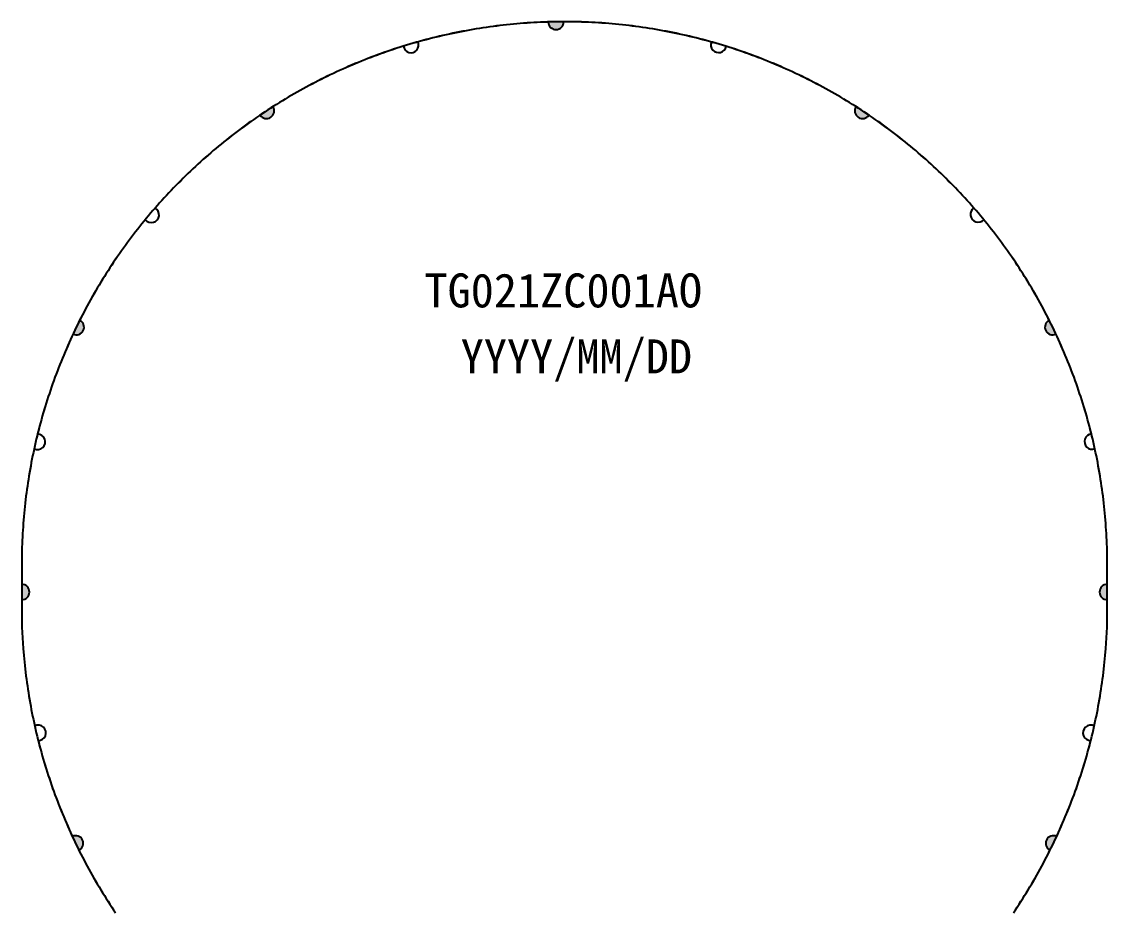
# Model space of a CAD drawing. Header units: millimetres. Extents: x 3800 to 4180, y 866 to 1126.
# Drawn here: x 4026 to 4082.2, y 1004.3 to 1050.4 of the extents above; entities that cross this region are included whole.
import ezdxf

# ---------------------------------------------------------------- set-up
doc = ezdxf.new("R2010")
doc.units = ezdxf.units.MM
doc.layers.add('', color=7, linetype='Continuous')
doc.styles.add('宋体', font='')
doc.styles.get('宋体').set_extended_font_data('SimSun')

msp = doc.modelspace()

# ---------------------------------------------------------------- hatches: boundary and pattern name
at = {"layer": ''}
for points in [[(4054.0775, 1050.4311), (4053.9422, 1050.4306), (4053.7658, 1050.429), (4053.5893, 1050.4262), (4053.4128, 1050.4223), (4053.2776, 1050.4185, 0.9930018)], [(4039.0326, 1046.0361), (4038.9186, 1045.9633), (4038.7705, 1045.8673), (4038.623, 1045.7704), (4038.4761, 1045.6726), (4038.364, 1045.5969, 0.9930016)], [(4069.8735, 1045.5969), (4069.7614, 1045.6726), (4069.6145, 1045.7704), (4069.467, 1045.8673), (4069.3188, 1045.9633), (4069.2049, 1046.0361, 0.9930016)], [(4029.0319, 1034.9782), (4029.0107, 1034.9363), (4028.9321, 1034.7783), (4028.8544, 1034.6198), (4028.7778, 1034.4608), (4028.7021, 1034.3013), (4028.6823, 1034.2587, 0.9926409)], [(4079.5552, 1034.2587), (4079.5353, 1034.3013), (4079.4597, 1034.4608), (4079.383, 1034.6198), (4079.3054, 1034.7783), (4079.2267, 1034.9363), (4079.2055, 1034.9782, 0.9926409)], [(4026.0287, 1021.3067), (4026.0287, 1020.5067, 1)], [(4082.2087, 1021.3067, 1), (4082.2087, 1020.5067)], [(4028.6449, 1008.2536), (4028.7021, 1008.131), (4028.7778, 1007.9716), (4028.8544, 1007.8126), (4028.9321, 1007.6541), (4028.9924, 1007.533, 0.9930159)], [(4079.383, 1007.8126), (4079.4597, 1007.9716), (4079.5353, 1008.131), (4079.5925, 1008.2536, 0.9930159), (4079.2451, 1007.533), (4079.3054, 1007.6541)]]:
    msp.add_hatch(color=4, dxfattribs=at).paths.add_polyline_path(points)

# ---------------------------------------------------------------- linework, layer by layer
at = {"layer": '', "color": 4, "linetype": 'Continuous'}
msp.add_lwpolyline([(4077.3514, 1004.3056), (4077.4502, 1004.4519), (4077.548, 1004.5988), (4077.6449, 1004.7463), (4077.7409, 1004.8944), (4077.8359, 1005.0431), (4077.93, 1005.1924), (4078.0232, 1005.3423), (4078.1154, 1005.4928), (4078.2067, 1005.6439), (4078.297, 1005.7955), (4078.3863, 1005.9477), (4078.4748, 1006.1005), (4078.5622, 1006.2538), (4078.6487, 1006.4076), (4078.7342, 1006.562), (4078.8187, 1006.717), (4078.9023, 1006.8724), (4078.9849, 1007.0284), (4079.0665, 1007.1849), (4079.1471, 1007.3419), (4079.2267, 1007.4994), (4079.3054, 1007.6574), (4079.383, 1007.8159), (4079.4597, 1007.9749), (4079.5353, 1008.1344), (4079.61, 1008.2943), (4079.6836, 1008.4547), (4079.7562, 1008.6155), (4079.8279, 1008.7769), (4079.8985, 1008.9386), (4079.9681, 1009.1008), (4080.0366, 1009.2634), (4080.1042, 1009.4265), (4080.1707, 1009.59), (4080.2362, 1009.7539), (4080.3006, 1009.9182), (4080.364, 1010.0829), (4080.4264, 1010.248), (4080.4878, 1010.4135), (4080.5481, 1010.5793), (4080.6073, 1010.7456), (4080.6656, 1010.9122), (4080.7227, 1011.0792), (4080.7789, 1011.2465), (4080.8339, 1011.4142), (4080.8879, 1011.5822), (4080.9409, 1011.7506), (4080.9928, 1011.9193), (4081.0436, 1012.0883), (4081.0934, 1012.2576), (4081.1421, 1012.4273), (4081.1897, 1012.5972), (4081.2363, 1012.7675), (4081.2818, 1012.938), (4081.3262, 1013.1088), (4081.3696, 1013.2799), (4081.4119, 1013.4512), (4081.4531, 1013.6229), (4081.4932, 1013.7947), (4081.5322, 1013.9669), (4081.5702, 1014.1392), (4081.6071, 1014.3118), (4081.6429, 1014.4846), (4081.6776, 1014.6577), (4081.7112, 1014.831), (4081.7437, 1015.0044), (4081.7752, 1015.1781), (4081.8055, 1015.352), (4081.8348, 1015.526), (4081.8629, 1015.7003), (4081.89, 1015.8747), (4081.9159, 1016.0492), (4081.9408, 1016.224), (4081.9646, 1016.3989), (4081.9872, 1016.5739), (4082.0088, 1016.7491), (4082.0293, 1016.9244), (4082.0486, 1017.0998), (4082.0669, 1017.2753), (4082.0841, 1017.451), (4082.1001, 1017.6268), (4082.1151, 1017.8026), (4082.1289, 1017.9786), (4082.2087, 1019.0824), (4082.2087, 1022.7377), (4082.1949, 1023.2268), (4082.1888, 1023.4032), (4082.1816, 1023.5796), (4082.1733, 1023.7559), (4082.1638, 1023.9321), (4082.1533, 1024.1083), (4082.1417, 1024.2844), (4082.1289, 1024.4604), (4082.1151, 1024.6364), (4082.1001, 1024.8122), (4082.0841, 1024.988), (4082.0669, 1025.1637), (4082.0486, 1025.3392), (4082.0293, 1025.5146), (4082.0088, 1025.6899), (4081.9872, 1025.8651), (4081.9646, 1026.0401), (4081.9408, 1026.215), (4081.9159, 1026.3898), (4081.89, 1026.5643), (4081.8629, 1026.7387), (4081.8348, 1026.913), (4081.8055, 1027.087), (4081.7752, 1027.2609), (4081.7437, 1027.4346), (4081.7112, 1027.608), (4081.6776, 1027.7813), (4081.6429, 1027.9544), (4081.6071, 1028.1272), (4081.5702, 1028.2998), (4081.5322, 1028.4721), (4081.4932, 1028.6443), (4081.4531, 1028.8161), (4081.4119, 1028.9878), (4081.3696, 1029.1591), (4081.3262, 1029.3302), (4081.2818, 1029.501), (4081.2363, 1029.6715), (4081.1897, 1029.8418), (4081.1421, 1030.0117), (4081.0934, 1030.1814), (4081.0436, 1030.3507), (4080.9928, 1030.5197), (4080.9409, 1030.6884), (4080.8879, 1030.8568), (4080.8339, 1031.0248), (4080.7789, 1031.1925), (4080.7227, 1031.3598), (4080.6656, 1031.5268), (4080.6073, 1031.6934), (4080.5481, 1031.8597), (4080.4878, 1032.0255), (4080.4264, 1032.191), (4080.364, 1032.3561), (4080.3006, 1032.5208), (4080.2362, 1032.6851), (4080.1707, 1032.849), (4080.1042, 1033.0125), (4080.0366, 1033.1756), (4079.9681, 1033.3382), (4079.8985, 1033.5004), (4079.8279, 1033.6621), (4079.7562, 1033.8235), (4079.6836, 1033.9843), (4079.61, 1034.1447), (4079.5353, 1034.3046), (4079.4597, 1034.4641), (4079.383, 1034.6231), (4079.3054, 1034.7816), (4079.2267, 1034.9396), (4079.1471, 1035.0971), (4079.0665, 1035.2541), (4078.9849, 1035.4106), (4078.9023, 1035.5666), (4078.8187, 1035.722), (4078.7342, 1035.877), (4078.6487, 1036.0314), (4078.5622, 1036.1852), (4078.4748, 1036.3385), (4078.3863, 1036.4913), (4078.297, 1036.6435), (4078.2067, 1036.7951), (4078.1154, 1036.9462), (4078.0232, 1037.0967), (4077.93, 1037.2466), (4077.8359, 1037.3959), (4077.7409, 1037.5446), (4077.6449, 1037.6927), (4077.548, 1037.8402), (4077.4502, 1037.9871), (4077.3514, 1038.1334), (4077.2518, 1038.2791), (4077.1512, 1038.4241), (4077.0497, 1038.5685), (4076.9473, 1038.7123), (4076.844, 1038.8554), (4076.7398, 1038.9979), (4076.6348, 1039.1397), (4076.5288, 1039.2808), (4076.4219, 1039.4213), (4076.3142, 1039.5611), (4076.2056, 1039.7002), (4076.0961, 1039.8386), (4075.9858, 1039.9764), (4075.8745, 1040.1134), (4075.7625, 1040.2497), (4075.6495, 1040.3854), (4075.5357, 1040.5203), (4075.4211, 1040.6545), (4075.3057, 1040.788), (4075.1894, 1040.9207), (4075.0722, 1041.0528), (4074.9543, 1041.1841), (4074.8355, 1041.3146), (4074.7159, 1041.4444), (4074.5955, 1041.5734), (4074.4742, 1041.7017), (4074.3522, 1041.8292), (4074.2294, 1041.956), (4074.1058, 1042.0819), (4073.9814, 1042.2071), (4073.8562, 1042.3315), (4073.7302, 1042.4552), (4073.6035, 1042.578), (4073.4759, 1042.7), (4073.3477, 1042.8212), (4073.2186, 1042.9416), (4073.0888, 1043.0612), (4072.9583, 1043.18), (4072.827, 1043.298), (4072.695, 1043.4151), (4072.5622, 1043.5314), (4072.4287, 1043.6469), (4072.2945, 1043.7615), (4072.1596, 1043.8753), (4072.024, 1043.9882), (4071.8876, 1044.1003), (4071.7506, 1044.2115), (4071.6128, 1044.3219), (4071.4744, 1044.4313), (4071.3353, 1044.54), (4071.1955, 1044.6477), (4071.055, 1044.7545), (4070.9139, 1044.8605), (4070.7721, 1044.9656), (4070.6296, 1045.0698), (4070.4865, 1045.1731), (4070.3428, 1045.2755), (4070.1984, 1045.377), (4070.0533, 1045.4775), (4069.9077, 1045.5772), (4069.7614, 1045.6759), (4069.6145, 1045.7738), (4069.467, 1045.8707), (4069.3188, 1045.9666), (4069.1701, 1046.0617), (4069.0208, 1046.1558), (4068.8709, 1046.2489), (4068.7204, 1046.3412), (4068.5693, 1046.4324), (4068.4177, 1046.5227), (4068.2655, 1046.6121), (4068.1128, 1046.7005), (4067.9594, 1046.788), (4067.8056, 1046.8744), (4067.6512, 1046.96), (4067.4963, 1047.0445), (4067.3408, 1047.1281), (4067.1848, 1047.2106), (4067.0283, 1047.2923), (4066.8713, 1047.3729), (4066.7138, 1047.4525), (4066.5558, 1047.5311), (4066.3973, 1047.6088), (4066.2383, 1047.6854), (4066.0789, 1047.7611), (4065.919, 1047.8357), (4065.7585, 1047.9094), (4065.5977, 1047.982), (4065.4364, 1048.0536), (4065.2746, 1048.1242), (4065.1124, 1048.1938), (4064.9498, 1048.2624), (4064.7867, 1048.3299), (4064.6233, 1048.3964), (4064.4594, 1048.4619), (4064.295, 1048.5264), (4064.1303, 1048.5898), (4063.9652, 1048.6522), (4063.7998, 1048.7135), (4063.6339, 1048.7738), (4063.4676, 1048.8331), (4063.301, 1048.8913), (4063.134, 1048.9485), (4062.9667, 1049.0046), (4062.799, 1049.0597), (4062.631, 1049.1137), (4062.4626, 1049.1667), (4062.2939, 1049.2185), (4062.1249, 1049.2694), (4061.9556, 1049.3192), (4061.786, 1049.3679), (4061.616, 1049.4155), (4061.4458, 1049.4621), (4061.2752, 1049.5076), (4061.1044, 1049.552), (4060.9334, 1049.5954), (4060.762, 1049.6376), (4060.5904, 1049.6788), (4060.4185, 1049.719), (4060.2464, 1049.758), (4060.074, 1049.796), (4059.9014, 1049.8328), (4059.7286, 1049.8686), (4059.5555, 1049.9033), (4059.3823, 1049.937), (4059.2088, 1049.9695), (4059.0351, 1050.0009), (4058.8613, 1050.0313), (4058.6872, 1050.0605), (4058.513, 1050.0887), (4058.3386, 1050.1157), (4058.164, 1050.1417), (4057.9893, 1050.1666), (4057.8144, 1050.1903), (4057.6393, 1050.213), (4057.4642, 1050.2346), (4057.2889, 1050.255), (4057.1135, 1050.2744), (4056.9379, 1050.2927), (4056.7622, 1050.3098), (4056.5865, 1050.3259), (4056.4106, 1050.3409), (4056.2347, 1050.3547), (4056.0586, 1050.3674), (4055.8825, 1050.3791), (4055.7063, 1050.3896), (4055.5301, 1050.399), (4055.3538, 1050.4073), (4055.1775, 1050.4145), (4055.0011, 1050.4206), (4054.8247, 1050.4256), (4054.6482, 1050.4295), (4054.4717, 1050.4323), (4054.2952, 1050.4339), (4054.1187, 1050.4345), (4053.9422, 1050.4339), (4053.7658, 1050.4323), (4053.5893, 1050.4295), (4053.4128, 1050.4256), (4053.2364, 1050.4206), (4053.06, 1050.4145), (4052.8837, 1050.4073), (4052.7074, 1050.399), (4052.5311, 1050.3896), (4052.3549, 1050.3791), (4052.1788, 1050.3674), (4052.0028, 1050.3547), (4051.8269, 1050.3409), (4051.651, 1050.3259), (4051.4752, 1050.3098), (4051.2996, 1050.2927), (4051.124, 1050.2744), (4050.9486, 1050.255), (4050.7733, 1050.2346), (4050.5981, 1050.213), (4050.4231, 1050.1903), (4050.2482, 1050.1666), (4050.0735, 1050.1417), (4049.8989, 1050.1157), (4049.7245, 1050.0887), (4049.5503, 1050.0605), (4049.3762, 1050.0313), (4049.2023, 1050.0009), (4049.0287, 1049.9695), (4048.8552, 1049.937), (4048.6819, 1049.9033), (4048.5089, 1049.8686), (4048.3361, 1049.8328), (4048.1635, 1049.796), (4047.9911, 1049.758), (4047.819, 1049.719), (4047.6471, 1049.6788), (4047.4755, 1049.6376), (4047.3041, 1049.5954), (4047.133, 1049.552), (4046.9622, 1049.5076), (4046.7917, 1049.4621), (4046.6215, 1049.4155), (4046.4515, 1049.3679), (4046.2819, 1049.3192), (4046.1125, 1049.2694), (4045.9435, 1049.2185), (4045.7748, 1049.1667), (4045.6065, 1049.1137), (4045.4384, 1049.0597), (4045.2708, 1049.0046), (4045.1034, 1048.9485), (4044.9365, 1048.8913), (4044.7698, 1048.8331), (4044.6036, 1048.7738), (4044.4377, 1048.7135), (4044.2722, 1048.6522), (4044.1071, 1048.5898), (4043.9424, 1048.5264), (4043.7781, 1048.4619), (4043.6142, 1048.3964), (4043.4507, 1048.3299), (4043.2877, 1048.2624), (4043.125, 1048.1938), (4042.9629, 1048.1242), (4042.8011, 1048.0536), (4042.6398, 1047.982), (4042.4789, 1047.9094), (4042.3185, 1047.8357), (4042.1586, 1047.7611), (4041.9991, 1047.6854), (4041.8402, 1047.6088), (4041.6817, 1047.5311), (4041.5237, 1047.4525), (4041.3661, 1047.3729), (4041.2091, 1047.2923), (4041.0526, 1047.2106), (4040.8967, 1047.1281), (4040.7412, 1047.0445), (4040.5863, 1046.96), (4040.4319, 1046.8744), (4040.278, 1046.788), (4040.1247, 1046.7005), (4039.972, 1046.6121), (4039.8198, 1046.5227), (4039.6681, 1046.4324), (4039.5171, 1046.3412), (4039.3666, 1046.2489), (4039.2167, 1046.1558), (4039.0674, 1046.0617), (4038.9186, 1045.9666), (4038.7705, 1045.8707), (4038.623, 1045.7738), (4038.4761, 1045.6759), (4038.3298, 1045.5772), (4038.1842, 1045.4775), (4038.0391, 1045.377), (4037.8947, 1045.2755), (4037.751, 1045.1731), (4037.6078, 1045.0698), (4037.4654, 1044.9656), (4037.3236, 1044.8605), (4037.1824, 1044.7545), (4037.042, 1044.6477), (4036.9022, 1044.54), (4036.7631, 1044.4313), (4036.6246, 1044.3219), (4036.4869, 1044.2115), (4036.3498, 1044.1003), (4036.2135, 1043.9882), (4036.0779, 1043.8753), (4035.9429, 1043.7615), (4035.8087, 1043.6469), (4035.6752, 1043.5314), (4035.5425, 1043.4151), (4035.4105, 1043.298), (4035.2792, 1043.18), (4035.1486, 1043.0612), (4035.0188, 1042.9416), (4034.8898, 1042.8212), (4034.7615, 1042.7), (4034.634, 1042.578), (4034.5073, 1042.4552), (4034.3813, 1042.3315), (4034.2561, 1042.2071), (4034.1317, 1042.0819), (4034.0081, 1041.956), (4033.8853, 1041.8292), (4033.7632, 1041.7017), (4033.642, 1041.5734), (4033.5216, 1041.4444), (4033.402, 1041.3146), (4033.2832, 1041.1841), (4033.1652, 1041.0528), (4033.0481, 1040.9207), (4032.9318, 1040.788), (4032.8164, 1040.6545), (4032.7017, 1040.5203), (4032.5879, 1040.3854), (4032.475, 1040.2497), (4032.3629, 1040.1134), (4032.2517, 1039.9764), (4032.1414, 1039.8386), (4032.0319, 1039.7002), (4031.9233, 1039.5611), (4031.8156, 1039.4213), (4031.7087, 1039.2808), (4031.6027, 1039.1397), (4031.4976, 1038.9979), (4031.3934, 1038.8554), (4031.2902, 1038.7123), (4031.1878, 1038.5685), (4031.0863, 1038.4241), (4030.9857, 1038.2791), (4030.886, 1038.1334), (4030.7873, 1037.9871), (4030.6895, 1037.8402), (4030.5926, 1037.6927), (4030.4966, 1037.5446), (4030.4016, 1037.3959), (4030.3075, 1037.2466), (4030.2143, 1037.0967), (4030.1221, 1036.9462), (4030.0308, 1036.7951), (4029.9405, 1036.6435), (4029.8511, 1036.4913), (4029.7627, 1036.3385), (4029.6753, 1036.1852), (4029.5888, 1036.0314), (4029.5033, 1035.877), (4029.4187, 1035.722), (4029.3352, 1035.5666), (4029.2526, 1035.4106), (4029.171, 1035.2541), (4029.0904, 1035.0971), (4029.0107, 1034.9396), (4028.9321, 1034.7816), (4028.8544, 1034.6231), (4028.7778, 1034.4641), (4028.7021, 1034.3046), (4028.6275, 1034.1447), (4028.5539, 1033.9843), (4028.4812, 1033.8235), (4028.4096, 1033.6621), (4028.339, 1033.5004), (4028.2694, 1033.3382), (4028.2009, 1033.1756), (4028.1333, 1033.0125), (4028.0668, 1032.849), (4028.0013, 1032.6851), (4027.9369, 1032.5208), (4027.8734, 1032.3561), (4027.8111, 1032.191), (4027.7497, 1032.0255), (4027.6894, 1031.8597), (4027.6301, 1031.6934), (4027.5719, 1031.5268), (4027.5147, 1031.3598), (4027.4586, 1031.1925), (4027.4036, 1031.0248), (4027.3496, 1030.8568), (4027.2966, 1030.6884), (4027.2447, 1030.5197), (4027.1939, 1030.3507), (4027.1441, 1030.1814), (4027.0954, 1030.0117), (4027.0477, 1029.8418), (4027.0012, 1029.6715), (4026.9557, 1029.501), (4026.9112, 1029.3302), (4026.8679, 1029.1591), (4026.8256, 1028.9878), (4026.7844, 1028.8161), (4026.7443, 1028.6443), (4026.7052, 1028.4721), (4026.6673, 1028.2998), (4026.6304, 1028.1272), (4026.5946, 1027.9544), (4026.5599, 1027.7813), (4026.5263, 1027.608), (4026.4938, 1027.4346), (4026.4623, 1027.2609), (4026.432, 1027.087), (4026.4027, 1026.913), (4026.3746, 1026.7387), (4026.3475, 1026.5643), (4026.3215, 1026.3898), (4026.2967, 1026.215), (4026.2729, 1026.0401), (4026.2502, 1025.8651), (4026.2287, 1025.6899), (4026.2082, 1025.5146), (4026.1888, 1025.3392), (4026.1706, 1025.1637), (4026.1534, 1024.988), (4026.1373, 1024.8122), (4026.1224, 1024.6364), (4026.1085, 1024.4604), (4026.0958, 1024.2844), (4026.0842, 1024.1083), (4026.0736, 1023.9321), (4026.0642, 1023.7559), (4026.0559, 1023.5796), (4026.0487, 1023.4032), (4026.0426, 1023.2268), (4026.0287, 1022.7377), (4026.0287, 1019.0824), (4026.1085, 1017.9786), (4026.1224, 1017.8026), (4026.1373, 1017.6268), (4026.1534, 1017.451), (4026.1706, 1017.2753), (4026.1888, 1017.0998), (4026.2082, 1016.9244), (4026.2287, 1016.7491), (4026.2502, 1016.5739), (4026.2729, 1016.3989), (4026.2967, 1016.224), (4026.3215, 1016.0492), (4026.3475, 1015.8747), (4026.3746, 1015.7003), (4026.4027, 1015.526), (4026.432, 1015.352), (4026.4623, 1015.1781), (4026.4938, 1015.0044), (4026.5263, 1014.831), (4026.5599, 1014.6577), (4026.5946, 1014.4846), (4026.6304, 1014.3118), (4026.6673, 1014.1392), (4026.7052, 1013.9669), (4026.7443, 1013.7947), (4026.7844, 1013.6229), (4026.8256, 1013.4512), (4026.8679, 1013.2799), (4026.9112, 1013.1088), (4026.9557, 1012.938), (4027.0012, 1012.7675), (4027.0477, 1012.5972), (4027.0954, 1012.4273), (4027.1441, 1012.2576), (4027.1939, 1012.0883), (4027.2447, 1011.9193), (4027.2966, 1011.7506), (4027.3496, 1011.5822), (4027.4036, 1011.4142), (4027.4586, 1011.2465), (4027.5147, 1011.0792), (4027.5719, 1010.9122), (4027.6301, 1010.7456), (4027.6894, 1010.5793), (4027.7497, 1010.4135), (4027.8111, 1010.248), (4027.8734, 1010.0829), (4027.9369, 1009.9182), (4028.0013, 1009.7539), (4028.0668, 1009.59), (4028.1333, 1009.4265), (4028.2009, 1009.2634), (4028.2694, 1009.1008), (4028.339, 1008.9386), (4028.4096, 1008.7769), (4028.4812, 1008.6155), (4028.5539, 1008.4547), (4028.6275, 1008.2943), (4028.7021, 1008.1344), (4028.7778, 1007.9749), (4028.8544, 1007.8159), (4028.9321, 1007.6574), (4029.0107, 1007.4994), (4029.0904, 1007.3419), (4029.171, 1007.1849), (4029.2526, 1007.0284), (4029.3352, 1006.8724), (4029.4187, 1006.717), (4029.5033, 1006.562), (4029.5888, 1006.4076), (4029.6753, 1006.2538), (4029.7627, 1006.1005), (4029.8511, 1005.9477), (4029.9405, 1005.7955), (4030.0308, 1005.6439), (4030.1221, 1005.4928), (4030.2143, 1005.3423), (4030.3075, 1005.1924), (4030.4016, 1005.0431), (4030.4966, 1004.8944), (4030.5926, 1004.7463), (4030.6895, 1004.5988), (4030.7873, 1004.4519), (4030.886, 1004.3056)], dxfattribs=at)
at = {"layer": '', "color": 4}
msp.add_lwpolyline([(4077.3514, 1004.3023), (4077.4502, 1004.4485), (4077.548, 1004.5954), (4077.6449, 1004.743), (4077.7409, 1004.8911), (4077.8359, 1005.0398), (4077.93, 1005.1891), (4078.0232, 1005.339), (4078.1154, 1005.4895), (4078.2067, 1005.6406), (4078.297, 1005.7922), (4078.3863, 1005.9444), (4078.4748, 1006.0972), (4078.5622, 1006.2505), (4078.6487, 1006.4043), (4078.7342, 1006.5587), (4078.8187, 1006.7136), (4078.9023, 1006.8691), (4078.9849, 1007.0251), (4079.0665, 1007.1816), (4079.1471, 1007.3386), (4079.2267, 1007.4961), (4079.3054, 1007.6541), (4079.383, 1007.8126), (4079.4597, 1007.9716), (4079.5353, 1008.131), (4079.61, 1008.291), (4079.6836, 1008.4514), (4079.7562, 1008.6122), (4079.8279, 1008.7735), (4079.8985, 1008.9353), (4079.9681, 1009.0975), (4080.0366, 1009.2601), (4080.1042, 1009.4232), (4080.1707, 1009.5867), (4080.2362, 1009.7506), (4080.3006, 1009.9149), (4080.364, 1010.0796), (4080.4264, 1010.2447), (4080.4878, 1010.4102), (4080.5481, 1010.576), (4080.6073, 1010.7423), (4080.6656, 1010.9089), (4080.7227, 1011.0759), (4080.7789, 1011.2432), (4080.8339, 1011.4109), (4080.8879, 1011.5789), (4080.9409, 1011.7473), (4080.9928, 1011.916), (4081.0436, 1012.085), (4081.0934, 1012.2543), (4081.1421, 1012.424), (4081.1897, 1012.5939), (4081.2363, 1012.7641), (4081.2818, 1012.9347), (4081.3262, 1013.1055), (4081.3696, 1013.2766), (4081.4119, 1013.4479), (4081.4531, 1013.6195), (4081.4932, 1013.7914), (4081.5322, 1013.9635), (4081.5702, 1014.1359), (4081.6071, 1014.3085), (4081.6429, 1014.4813), (4081.6776, 1014.6544), (4081.7112, 1014.8276), (4081.7437, 1015.0011), (4081.7752, 1015.1748), (4081.8055, 1015.3486), (4081.8348, 1015.5227), (4081.8629, 1015.6969), (4081.89, 1015.8713), (4081.9159, 1016.0459), (4081.9408, 1016.2206), (4081.9646, 1016.3955), (4081.9872, 1016.5706), (4082.0088, 1016.7457), (4082.0293, 1016.921), (4082.0486, 1017.0965), (4082.0669, 1017.272), (4082.0841, 1017.4477), (4082.1001, 1017.6234), (4082.1151, 1017.7993), (4082.1289, 1017.9753), (4082.2087, 1019.0791), (4082.2087, 1022.7344), (4082.1949, 1023.2235), (4082.1888, 1023.3999), (4082.1816, 1023.5762), (4082.1733, 1023.7525), (4082.1638, 1023.9288), (4082.1533, 1024.105), (4082.1417, 1024.2811), (4082.1289, 1024.4571), (4082.1151, 1024.6331), (4082.1001, 1024.8089), (4082.0841, 1024.9847), (4082.0669, 1025.1603), (4082.0486, 1025.3359), (4082.0293, 1025.5113), (4082.0088, 1025.6866), (4081.9872, 1025.8618), (4081.9646, 1026.0368), (4081.9408, 1026.2117), (4081.9159, 1026.3864), (4081.89, 1026.561), (4081.8629, 1026.7354), (4081.8348, 1026.9097), (4081.8055, 1027.0837), (4081.7752, 1027.2576), (4081.7437, 1027.4312), (4081.7112, 1027.6047), (4081.6776, 1027.778), (4081.6429, 1027.951), (4081.6071, 1028.1239), (4081.5702, 1028.2965), (4081.5322, 1028.4688), (4081.4932, 1028.6409), (4081.4531, 1028.8128), (4081.4119, 1028.9844), (4081.3696, 1029.1558), (4081.3262, 1029.3269), (4081.2818, 1029.4977), (4081.2363, 1029.6682), (4081.1897, 1029.8385), (4081.1421, 1030.0084), (4081.0934, 1030.178), (4081.0436, 1030.3474), (4080.9928, 1030.5164), (4080.9409, 1030.6851), (4080.8879, 1030.8534), (4080.8339, 1031.0215), (4080.7789, 1031.1891), (4080.7227, 1031.3565), (4080.6656, 1031.5235), (4080.6073, 1031.6901), (4080.5481, 1031.8563), (4080.4878, 1032.0222), (4080.4264, 1032.1877), (4080.364, 1032.3528), (4080.3006, 1032.5175), (4080.2362, 1032.6818), (4080.1707, 1032.8457), (4080.1042, 1033.0092), (4080.0366, 1033.1722), (4079.9681, 1033.3349), (4079.8985, 1033.4971), (4079.8279, 1033.6588), (4079.7562, 1033.8201), (4079.6836, 1033.981), (4079.61, 1034.1414), (4079.5353, 1034.3013), (4079.4597, 1034.4608), (4079.383, 1034.6198), (4079.3054, 1034.7783), (4079.2267, 1034.9363), (4079.1471, 1035.0938), (4079.0665, 1035.2508), (4078.9849, 1035.4073), (4078.9023, 1035.5633), (4078.8187, 1035.7187), (4078.7342, 1035.8736), (4078.6487, 1036.028), (4078.5622, 1036.1819), (4078.4748, 1036.3352), (4078.3863, 1036.488), (4078.297, 1036.6402), (4078.2067, 1036.7918), (4078.1154, 1036.9429), (4078.0232, 1037.0933), (4077.93, 1037.2432), (4077.8359, 1037.3926), (4077.7409, 1037.5413), (4077.6449, 1037.6894), (4077.548, 1037.8369), (4077.4502, 1037.9838), (4077.3514, 1038.1301), (4077.2518, 1038.2758), (4077.1512, 1038.4208), (4077.0497, 1038.5652), (4076.9473, 1038.709), (4076.844, 1038.8521), (4076.7398, 1038.9945), (4076.6348, 1039.1363), (4076.5288, 1039.2775), (4076.4219, 1039.4179), (4076.3142, 1039.5577), (4076.2056, 1039.6969), (4076.0961, 1039.8353), (4075.9858, 1039.973), (4075.8745, 1040.1101), (4075.7625, 1040.2464), (4075.6495, 1040.3821), (4075.5357, 1040.517), (4075.4211, 1040.6512), (4075.3057, 1040.7847), (4075.1894, 1040.9174), (4075.0722, 1041.0494), (4074.9543, 1041.1807), (4074.8355, 1041.3113), (4074.7159, 1041.4411), (4074.5955, 1041.5701), (4074.4742, 1041.6984), (4074.3522, 1041.8259), (4074.2294, 1041.9526), (4074.1058, 1042.0786), (4073.9814, 1042.2038), (4073.8562, 1042.3282), (4073.7302, 1042.4518), (4073.6035, 1042.5747), (4073.4759, 1042.6967), (4073.3477, 1042.8179), (4073.2186, 1042.9383), (4073.0888, 1043.0579), (4072.9583, 1043.1767), (4072.827, 1043.2947), (4072.695, 1043.4118), (4072.5622, 1043.5281), (4072.4287, 1043.6436), (4072.2945, 1043.7582), (4072.1596, 1043.872), (4072.024, 1043.9849), (4071.8876, 1044.097), (4071.7506, 1044.2082), (4071.6128, 1044.3185), (4071.4744, 1044.428), (4071.3353, 1044.5366), (4071.1955, 1044.6444), (4071.055, 1044.7512), (4070.9139, 1044.8572), (4070.7721, 1044.9623), (4070.6296, 1045.0665), (4070.4865, 1045.1698), (4070.3428, 1045.2722), (4070.1984, 1045.3736), (4070.0533, 1045.4742), (4069.9077, 1045.5739), (4069.7614, 1045.6726), (4069.6145, 1045.7704), (4069.467, 1045.8673), (4069.3188, 1045.9633), (4069.1701, 1046.0583), (4069.0208, 1046.1524), (4068.8709, 1046.2456), (4068.7204, 1046.3378), (4068.5693, 1046.4291), (4068.4177, 1046.5194), (4068.2655, 1046.6088), (4068.1128, 1046.6972), (4067.9594, 1046.7846), (4067.8056, 1046.8711), (4067.6512, 1046.9566), (4067.4963, 1047.0412), (4067.3408, 1047.1247), (4067.1848, 1047.2073), (4067.0283, 1047.2889), (4066.8713, 1047.3695), (4066.7138, 1047.4492), (4066.5558, 1047.5278), (4066.3973, 1047.6055), (4066.2383, 1047.6821), (4066.0789, 1047.7578), (4065.919, 1047.8324), (4065.7585, 1047.9061), (4065.5977, 1047.9787), (4065.4364, 1048.0503), (4065.2746, 1048.1209), (4065.1124, 1048.1905), (4064.9498, 1048.2591), (4064.7867, 1048.3266), (4064.6233, 1048.3931), (4064.4594, 1048.4586), (4064.295, 1048.5231), (4064.1303, 1048.5865), (4063.9652, 1048.6489), (4063.7998, 1048.7102), (4063.6339, 1048.7705), (4063.4676, 1048.8298), (4063.301, 1048.888), (4063.134, 1048.9452), (4062.9667, 1049.0013), (4062.799, 1049.0564), (4062.631, 1049.1104), (4062.4626, 1049.1633), (4062.2939, 1049.2152), (4062.1249, 1049.2661), (4061.9556, 1049.3158), (4061.786, 1049.3645), (4061.616, 1049.4122), (4061.4458, 1049.4587), (4061.2752, 1049.5042), (4061.1044, 1049.5487), (4060.9334, 1049.592), (4060.762, 1049.6343), (4060.5904, 1049.6755), (4060.4185, 1049.7156), (4060.2464, 1049.7547), (4060.074, 1049.7926), (4059.9014, 1049.8295), (4059.7286, 1049.8653), (4059.5555, 1049.9), (4059.3823, 1049.9336), (4059.2088, 1049.9662), (4059.0351, 1049.9976), (4058.8613, 1050.0279), (4058.6872, 1050.0572), (4058.513, 1050.0853), (4058.3386, 1050.1124), (4058.164, 1050.1384), (4057.9893, 1050.1632), (4057.8144, 1050.187), (4057.6393, 1050.2097), (4057.4642, 1050.2313), (4057.2889, 1050.2517), (4057.1135, 1050.2711), (4056.9379, 1050.2894), (4056.7622, 1050.3065), (4056.5865, 1050.3226), (4056.4106, 1050.3375), (4056.2347, 1050.3514), (4056.0586, 1050.3641), (4055.8825, 1050.3758), (4055.7063, 1050.3863), (4055.5301, 1050.3957), (4055.3538, 1050.404), (4055.1775, 1050.4112), (4055.0011, 1050.4173), (4054.8247, 1050.4223), (4054.6482, 1050.4262), (4054.4717, 1050.429), (4054.2952, 1050.4306), (4054.1187, 1050.4312), (4053.9422, 1050.4306), (4053.7658, 1050.429), (4053.5893, 1050.4262), (4053.4128, 1050.4223), (4053.2364, 1050.4173), (4053.06, 1050.4112), (4052.8837, 1050.404), (4052.7074, 1050.3957), (4052.5311, 1050.3863), (4052.3549, 1050.3758), (4052.1788, 1050.3641), (4052.0028, 1050.3514), (4051.8269, 1050.3375), (4051.651, 1050.3226), (4051.4752, 1050.3065), (4051.2996, 1050.2894), (4051.124, 1050.2711), (4050.9486, 1050.2517), (4050.7733, 1050.2313), (4050.5981, 1050.2097), (4050.4231, 1050.187), (4050.2482, 1050.1632), (4050.0735, 1050.1384), (4049.8989, 1050.1124), (4049.7245, 1050.0853), (4049.5503, 1050.0572), (4049.3762, 1050.0279), (4049.2023, 1049.9976), (4049.0287, 1049.9662), (4048.8552, 1049.9336), (4048.6819, 1049.9), (4048.5089, 1049.8653), (4048.3361, 1049.8295), (4048.1635, 1049.7926), (4047.9911, 1049.7547), (4047.819, 1049.7156), (4047.6471, 1049.6755), (4047.4755, 1049.6343), (4047.3041, 1049.592), (4047.133, 1049.5487), (4046.9622, 1049.5042), (4046.7917, 1049.4587), (4046.6215, 1049.4122), (4046.4515, 1049.3645), (4046.2819, 1049.3158), (4046.1125, 1049.2661), (4045.9435, 1049.2152), (4045.7748, 1049.1633), (4045.6065, 1049.1104), (4045.4384, 1049.0564), (4045.2708, 1049.0013), (4045.1034, 1048.9452), (4044.9365, 1048.888), (4044.7698, 1048.8298), (4044.6036, 1048.7705), (4044.4377, 1048.7102), (4044.2722, 1048.6489), (4044.1071, 1048.5865), (4043.9424, 1048.5231), (4043.7781, 1048.4586), (4043.6142, 1048.3931), (4043.4507, 1048.3266), (4043.2877, 1048.2591), (4043.125, 1048.1905), (4042.9629, 1048.1209), (4042.8011, 1048.0503), (4042.6398, 1047.9787), (4042.4789, 1047.9061), (4042.3185, 1047.8324), (4042.1586, 1047.7578), (4041.9991, 1047.6821), (4041.8402, 1047.6055), (4041.6817, 1047.5278), (4041.5237, 1047.4492), (4041.3661, 1047.3695), (4041.2091, 1047.2889), (4041.0526, 1047.2073), (4040.8967, 1047.1247), (4040.7412, 1047.0412), (4040.5863, 1046.9566), (4040.4319, 1046.8711), (4040.278, 1046.7846), (4040.1247, 1046.6972), (4039.972, 1046.6088), (4039.8198, 1046.5194), (4039.6681, 1046.4291), (4039.5171, 1046.3378), (4039.3666, 1046.2456), (4039.2167, 1046.1524), (4039.0674, 1046.0583), (4038.9186, 1045.9633), (4038.7705, 1045.8673), (4038.623, 1045.7704), (4038.4761, 1045.6726), (4038.3298, 1045.5739), (4038.1842, 1045.4742), (4038.0391, 1045.3736), (4037.8947, 1045.2722), (4037.751, 1045.1698), (4037.6078, 1045.0665), (4037.4654, 1044.9623), (4037.3236, 1044.8572), (4037.1824, 1044.7512), (4037.042, 1044.6444), (4036.9022, 1044.5366), (4036.7631, 1044.428), (4036.6246, 1044.3185), (4036.4869, 1044.2082), (4036.3498, 1044.097), (4036.2135, 1043.9849), (4036.0779, 1043.872), (4035.9429, 1043.7582), (4035.8087, 1043.6436), (4035.6752, 1043.5281), (4035.5425, 1043.4118), (4035.4105, 1043.2947), (4035.2792, 1043.1767), (4035.1486, 1043.0579), (4035.0188, 1042.9383), (4034.8898, 1042.8179), (4034.7615, 1042.6967), (4034.634, 1042.5747), (4034.5073, 1042.4518), (4034.3813, 1042.3282), (4034.2561, 1042.2038), (4034.1317, 1042.0786), (4034.0081, 1041.9526), (4033.8853, 1041.8259), (4033.7632, 1041.6984), (4033.642, 1041.5701), (4033.5216, 1041.4411), (4033.402, 1041.3113), (4033.2832, 1041.1807), (4033.1652, 1041.0494), (4033.0481, 1040.9174), (4032.9318, 1040.7847), (4032.8164, 1040.6512), (4032.7017, 1040.517), (4032.5879, 1040.3821), (4032.475, 1040.2464), (4032.3629, 1040.1101), (4032.2517, 1039.973), (4032.1414, 1039.8353), (4032.0319, 1039.6969), (4031.9233, 1039.5577), (4031.8156, 1039.4179), (4031.7087, 1039.2775), (4031.6027, 1039.1363), (4031.4976, 1038.9945), (4031.3934, 1038.8521), (4031.2902, 1038.709), (4031.1878, 1038.5652), (4031.0863, 1038.4208), (4030.9857, 1038.2758), (4030.886, 1038.1301), (4030.7873, 1037.9838), (4030.6895, 1037.8369), (4030.5926, 1037.6894), (4030.4966, 1037.5413), (4030.4016, 1037.3926), (4030.3075, 1037.2432), (4030.2143, 1037.0933), (4030.1221, 1036.9429), (4030.0308, 1036.7918), (4029.9405, 1036.6402), (4029.8511, 1036.488), (4029.7627, 1036.3352), (4029.6753, 1036.1819), (4029.5888, 1036.028), (4029.5033, 1035.8736), (4029.4187, 1035.7187), (4029.3352, 1035.5633), (4029.2526, 1035.4073), (4029.171, 1035.2508), (4029.0904, 1035.0938), (4029.0107, 1034.9363), (4028.9321, 1034.7783), (4028.8544, 1034.6198), (4028.7778, 1034.4608), (4028.7021, 1034.3013), (4028.6275, 1034.1414), (4028.5539, 1033.981), (4028.4812, 1033.8201), (4028.4096, 1033.6588), (4028.339, 1033.4971), (4028.2694, 1033.3349), (4028.2009, 1033.1722), (4028.1333, 1033.0092), (4028.0668, 1032.8457), (4028.0013, 1032.6818), (4027.9369, 1032.5175), (4027.8734, 1032.3528), (4027.8111, 1032.1877), (4027.7497, 1032.0222), (4027.6894, 1031.8563), (4027.6301, 1031.6901), (4027.5719, 1031.5235), (4027.5147, 1031.3565), (4027.4586, 1031.1891), (4027.4036, 1031.0215), (4027.3496, 1030.8534), (4027.2966, 1030.6851), (4027.2447, 1030.5164), (4027.1939, 1030.3474), (4027.1441, 1030.178), (4027.0954, 1030.0084), (4027.0477, 1029.8385), (4027.0012, 1029.6682), (4026.9557, 1029.4977), (4026.9112, 1029.3269), (4026.8679, 1029.1558), (4026.8256, 1028.9844), (4026.7844, 1028.8128), (4026.7443, 1028.6409), (4026.7052, 1028.4688), (4026.6673, 1028.2965), (4026.6304, 1028.1239), (4026.5946, 1027.951), (4026.5599, 1027.778), (4026.5263, 1027.6047), (4026.4938, 1027.4312), (4026.4623, 1027.2576), (4026.432, 1027.0837), (4026.4027, 1026.9097), (4026.3746, 1026.7354), (4026.3475, 1026.561), (4026.3215, 1026.3864), (4026.2967, 1026.2117), (4026.2729, 1026.0368), (4026.2502, 1025.8618), (4026.2287, 1025.6866), (4026.2082, 1025.5113), (4026.1888, 1025.3359), (4026.1706, 1025.1603), (4026.1534, 1024.9847), (4026.1373, 1024.8089), (4026.1224, 1024.6331), (4026.1085, 1024.4571), (4026.0958, 1024.2811), (4026.0842, 1024.105), (4026.0736, 1023.9288), (4026.0642, 1023.7525), (4026.0559, 1023.5762), (4026.0487, 1023.3999), (4026.0426, 1023.2235), (4026.0287, 1022.7344), (4026.0287, 1019.0791), (4026.1085, 1017.9753), (4026.1224, 1017.7993), (4026.1373, 1017.6234), (4026.1534, 1017.4477), (4026.1706, 1017.272), (4026.1888, 1017.0965), (4026.2082, 1016.921), (4026.2287, 1016.7457), (4026.2502, 1016.5706), (4026.2729, 1016.3955), (4026.2967, 1016.2206), (4026.3215, 1016.0459), (4026.3475, 1015.8713), (4026.3746, 1015.6969), (4026.4027, 1015.5227), (4026.432, 1015.3486), (4026.4623, 1015.1748), (4026.4938, 1015.0011), (4026.5263, 1014.8276), (4026.5599, 1014.6544), (4026.5946, 1014.4813), (4026.6304, 1014.3085), (4026.6673, 1014.1359), (4026.7052, 1013.9635), (4026.7443, 1013.7914), (4026.7844, 1013.6195), (4026.8256, 1013.4479), (4026.8679, 1013.2766), (4026.9112, 1013.1055), (4026.9557, 1012.9347), (4027.0012, 1012.7641), (4027.0477, 1012.5939), (4027.0954, 1012.424), (4027.1441, 1012.2543), (4027.1939, 1012.085), (4027.2447, 1011.916), (4027.2966, 1011.7473), (4027.3496, 1011.5789), (4027.4036, 1011.4109), (4027.4586, 1011.2432), (4027.5147, 1011.0759), (4027.5719, 1010.9089), (4027.6301, 1010.7423), (4027.6894, 1010.576), (4027.7497, 1010.4102), (4027.8111, 1010.2447), (4027.8734, 1010.0796), (4027.9369, 1009.9149), (4028.0013, 1009.7506), (4028.0668, 1009.5867), (4028.1333, 1009.4232), (4028.2009, 1009.2601), (4028.2694, 1009.0975), (4028.339, 1008.9353), (4028.4096, 1008.7735), (4028.4812, 1008.6122), (4028.5539, 1008.4514), (4028.6275, 1008.291), (4028.7021, 1008.131), (4028.7778, 1007.9716), (4028.8544, 1007.8126), (4028.9321, 1007.6541), (4029.0107, 1007.4961), (4029.0904, 1007.3386), (4029.171, 1007.1816), (4029.2526, 1007.0251), (4029.3352, 1006.8691), (4029.4187, 1006.7136), (4029.5033, 1006.5587), (4029.5888, 1006.4043), (4029.6753, 1006.2505), (4029.7627, 1006.0972), (4029.8511, 1005.9444), (4029.9405, 1005.7922), (4030.0308, 1005.6406), (4030.1221, 1005.4895), (4030.2143, 1005.339), (4030.3075, 1005.1891), (4030.4016, 1005.0398), (4030.4966, 1004.8911), (4030.5926, 1004.743), (4030.6895, 1004.5954), (4030.7873, 1004.4485), (4030.886, 1004.3023)], dxfattribs=at)
for centre, start, end in [((4053.6775, 1050.4276), 181.30252, 0.49777), ((4046.1738, 1049.2312), 189.10805, 23.79756), ((4062.0906, 1049.2322), 157.38808, 349.59346), ((4038.6968, 1045.8189), 213.70225, 32.89748), ((4069.5407, 1045.8189), 147.10252, 326.29775), ((4032.7367, 1040.4324), 218.13497, 61.424), ((4075.5293, 1040.4592), 124.26967, 316.17841), ((4028.8544, 1034.6198), 244.50314, 63.65674), ((4079.383, 1034.6198), 116.34326, 295.49686), ((4026.8483, 1028.6841), 243.96652, 89.84942), ((4081.4318, 1028.694), 96.52353, 289.66222), ((4026.0287, 1020.9067), 270, 90), ((4082.2087, 1020.9067), 90, 270), ((4026.8851, 1013.612), 269.87745, 116.90356), ((4081.3499, 1013.612), 62.74044, 270.47569), ((4028.8161, 1007.8921), 296.14181, 115.33869), ((4079.4214, 1007.8921), 64.66131, 243.85819)]:
    msp.add_arc(centre, 0.4, start, end, dxfattribs=at)

# ---------------------------------------------------------------- texts
at = {"layer": '', "color": 4, "lineweight": 5, "style": '宋体'}
for s, p in [('TG021ZC001AO ', (4046.8702, 1035.6417)), ('YYYY/MM/DD', (4048.7464, 1032.2261))]:
    msp.add_text(s, height=1.76, dxfattribs=at).set_placement(p)

doc.saveas('drawing.dxf')
